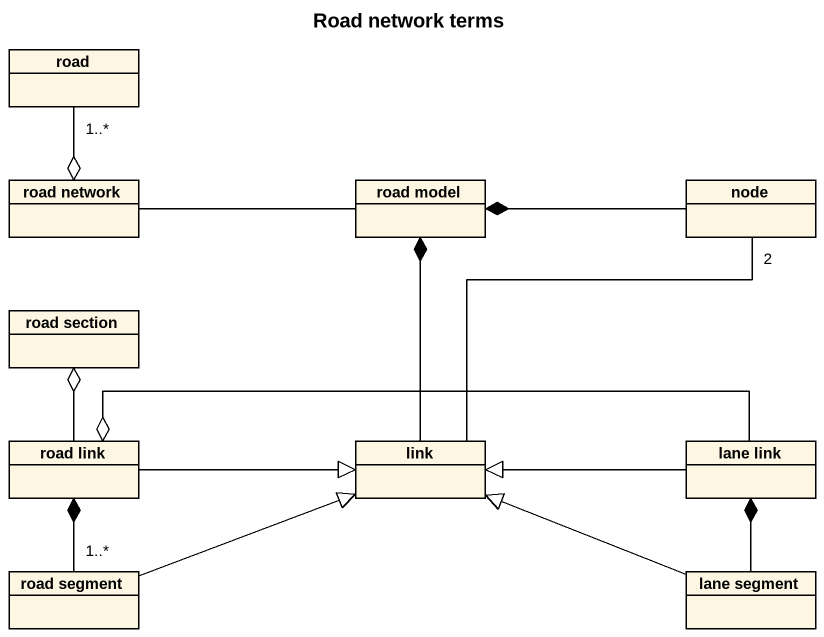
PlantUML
@startuml
title Road network terms
hide circle
hide empty members
class road
class "road network" as road_network
class "road model" as road_model
class "node" as node_
class "road section" as road_section
class "road link" as road_link
class link
class "lane link" as lane_link
class "road segment" as road_segment
class "lane segment" as lane_segment
road "1..*" --o road_network
road_model -left- road_network
node_ -left-* road_model
road_link -up-o road_section
road_link -right-|> link
link -up-* road_model
link -up- "2" node_
lane_link -left-o road_link
lane_link -left-|> link
road_segment "1..*" -up-* road_link
road_segment -right-|> link
lane_segment -left-|> link
lane_segment -up-* lane_link
@enduml
